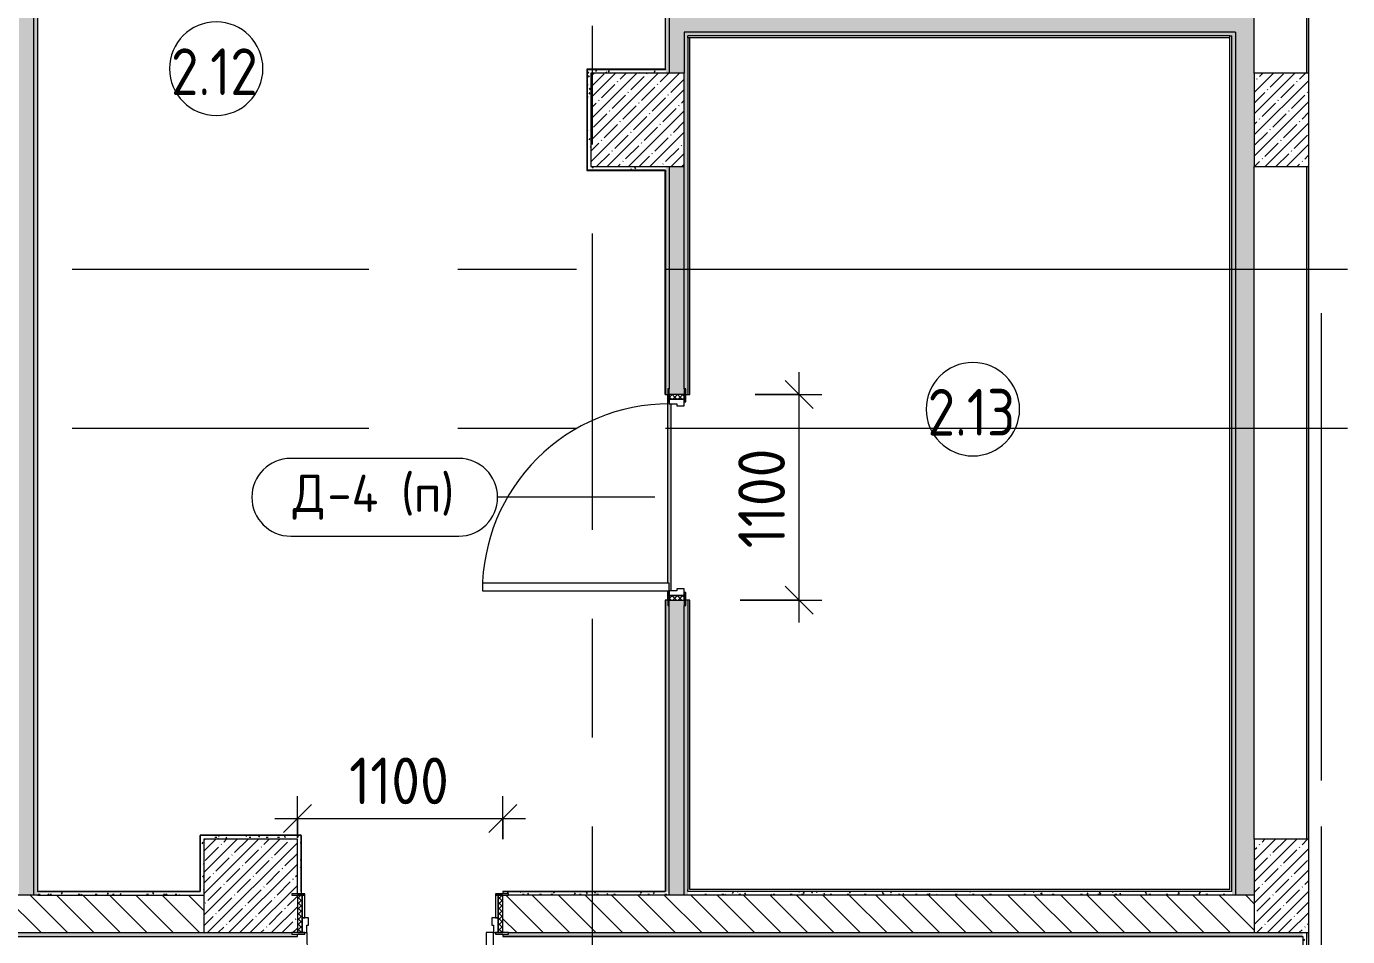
# Model space of a CAD drawing. Header units: millimetres. Extents: x 35363 to 232034, y -8553 to 29000.
# Drawn here: x 77630 to 84700, y 18579 to 23450 of the extents above; entities that cross this region are included whole.
import ezdxf

# ---------------------------------------------------------------- set-up
doc = ezdxf.new("R2010")
doc.units = ezdxf.units.MM
doc.linetypes.add('Осевая', pattern=[3175, 635, -476.25, 1587.5, -476.25])
for name, color, linetype, lineweight in [('A-ANNO-DIMS', 7, 'Continuous', 9), ('A-ANNO-DIMS-100', 7, 'Continuous', 9), ('A-AREA-IDEN', 7, 'Continuous', 9), ('A-DETL-GENF', 7, 'Continuous', 9), ('A-DOOR', 7, 'Continuous', 9), ('A-DOOR-FRAM-2', 7, 'Continuous', 9), ('A-DOOR-IDEN', 7, 'Continuous', 9), ('A-WALL', 7, 'Continuous', 9), ('I-WALL', 7, 'Continuous', 9), ('S-COLS', 7, 'Continuous', 9), ('Ограждение', 7, 'Continuous', 9), ('Оси', 7, 'Continuous', 9), ('Оси-2', 7, 'Осевая', 9), ('Поручни', 7, 'Continuous', 9)]:
    doc.layers.add(name, color=color, linetype=linetype, lineweight=lineweight)
for name, color, linetype, lineweight, true_color in [('A-DOOR-1', 1, 'Continuous', 9, 0xff0000), ('A-DOOR-2', 1, 'Continuous', 13, 0xff0000), ('A-DOOR-FRAM-1', 1, 'Continuous', 13, 0xff0000), ('A-WALL-1', 7, 'Continuous', 9, 0x3c3c3c), ('A-WALL-FNSH-1', 7, 'Continuous', 9, 0x3c3c3c)]:
    doc.layers.add(name, color=color, linetype=linetype, lineweight=lineweight, true_color=true_color)
doc.styles.add('GOST Common', font='GOST_Common.ttf', dxfattribs={"height": 200})
doc.styles.add('GOST Common_1', font='GOST_Common.ttf', dxfattribs={"width": 0.9, "height": 250})
doc.styles.add('ISOCPEUR', font='isocpeur.ttf', dxfattribs={"width": 0.9, "height": 250})
doc.dimstyles.new('ISO-2_5_0_9К_БОЛЬШОЙ', dxfattribs={"dimscale": 304.8, "dimtxt": 248.995294, "dimasz": 0.492126, "dimexe": 0.393701, "dimexo": 0.984252, "dimgap": 0, "dimtad": 1, "dimdec": 0, "dimrnd": 10, "dimzin": 0, "dimdsep": 46, "dimtxsty": 'ISOCPEUR', "dimblk1": 'OBLIQUE', "dimblk2": 'OBLIQUE', "dimsah": 1, "dimcen": 0.09, "dimdle": 0.393701, "dimazin": 0, "dimtfac": 1, "dimtdec": 4, "dimtix": 1, "dimtmove": 0, "dimatfit": 3, "dimfxl": 1, "dimtvp": 1, "dimtolj": 1, "dimtzin": 0, "dimarcsym": 2})
pattern_1 = [(135, (0, 0), (-75.43415, -75.43415), [106.68, -17.78, 3.556, -17.78]), (135, (0, 75.39), (-75.43415, -75.43415), []), (50, (0, 0), (127.52922, -11.15758), [13.335, -146.685]), (355, (0, 0), (-24.66966, 133.74002), [10.668, -117.348]), (100.451, (10.63, -0.93), (102.85973, 122.58178), [11.333, -124.663]), (46.184, (0, 35.56), (189.75516, -29.43036), [20.002, -220.027]), (96.636, (15.81, 33.1), (166.1822, 173.1996), [17, -186.995]), (351.184, (0, 35.56), (166.18393, 173.19757), [16.002, -176.022]), (21, (17.78, 26.67), (106.13027, -71.58603), [13.335, -146.685]), (326, (17.78, 26.67), (43.26188, 128.93175), [10.668, -117.348]), (71.451, (26.62, 20.7), (149.39198, 57.34505), [11.333, -124.663]), (37.5, (0, 0), (2.162228, 59.188357), [3.353, -112.573, 3.353, -115.773, -117.793]), (37.5, (0, 0), (2.162228, 59.188357), [-235.052, 3.353, -114.44]), (7.5, (0, 0), (46.773857, 70.126152), [3.353, -64.567, 3.353, -109.906, -44.894]), (7.5, (0, 0), (46.773857, 70.126152), [-181.178, 3.353, -41.542]), (327.5, (-39.65, 0), (94.91367, -4.010093), [3.353, -41.097, 3.353, -135.331, -184.023]), (327.5, (-39.65, 0), (94.91367, -4.010093), [-183.134, 3.353, -180.67]), (317.5, (-57.43, 0), (103.69057, 17.79882), [3.353, -54.432, 3.353, -88.748, -130.683]), (317.5, (-57.43, 0), (103.69057, 17.79882), [-149.885, 3.353, -127.33])]
pattern_2 = [(0, (0, 0), (121.92, 30.48), [10.058, -81.382, 10.058, -81.382, -487.68]), (0, (0, 0), (121.92, 30.48), [-182.88, 10.058, -172.822, 10.058, -81.382, -213.36]), (0, (0, 0), (121.92, 30.48), [-457.2, 10.058, -50.902, 10.058, -142.342]), (120, (45.72, 15.24), (-87.356454, 90.345817), [10.058, -81.382, 10.058, -81.382, -487.68]), (120, (45.72, 15.24), (-87.356454, 90.345817), [-182.88, 10.058, -172.822, 10.058, -81.382, -213.36]), (120, (45.72, 15.24), (-87.356454, 90.345817), [-457.2, 10.058, -50.902, 10.058, -142.342]), (240, (60.96, 76.2), (-34.563546, -120.825817), [10.058, -81.382, 10.058, -81.382, -487.68]), (240, (60.96, 76.2), (-34.563546, -120.825817), [-182.88, 10.058, -172.822, 10.058, -81.382, -213.36]), (240, (60.96, 76.2), (-34.563546, -120.825817), [-457.2, 10.058, -50.902, 10.058, -142.342])]

# ---------------------------------------------------------------- blocks, each defined once
blk = doc.blocks.new('BSC_Колонна _Прямоугольная - 500х500-23287078-План заполнения и маркировки дверных проемов 2 этажа в осях 12-23')
at = {"layer": 'S-COLS'}
h = blk.add_hatch(dxfattribs=at)
h.set_pattern_fill('FP_18', color=256, style=0, pattern_type=2)
h.set_pattern_definition([(45, (-84450, -22950), (-57.02463, 57.02463), []), (45, (-84392.975, -22950), (-57.02463, 57.02463), [100.806, -20.161, 3.353, -16.808])])
h.paths.add_polyline_path([(-250, -250), (40.7, -250), (40.7, 250), (-250, 250)])
for p, q in [((40.7, 250), (-250, 250)), ((-250, 250), (-250, -250)), ((-250, -250), (40.7, -250))]:
    blk.add_line(p, q, dxfattribs=at)
blk = doc.blocks.new('110_Дверь_СКБ_1Ст_Внутренняя1 - Д-4 1100x2100h_су мгн-32391219-План заполнения и маркировки дверных проемов 2 этажа в осях 12-23')
at = {"layer": 'A-DOOR'}
h = blk.add_hatch(dxfattribs=at)
h.set_pattern_fill('FP_38', color=256, style=0, pattern_type=2)
h.set_pattern_definition([(135, (1751.41, 104.685), (-14.14214, -14.14214), []), (225, (1751.41, 104.685), (14.14214, -14.14214), [])])
h.paths.add_polyline_path([(562.5, 40), (537.5, 40), (537.5, -40), (562.5, -40)])
at = {"layer": 'A-DOOR-FRAM-2'}
h = blk.add_hatch(dxfattribs=at)
h.set_pattern_fill('FP_39', color=256, style=0, pattern_type=2)
h.set_pattern_definition([(45, (-371.384, 104.685), (-14.1421, 14.1421), []), (135, (-371.384, 104.685), (-14.1421, -14.1421), [])])
h.paths.add_polyline_path([(-512.5, 40), (-537.5, 40), (-537.5, -40), (-512.5, -40)])
at = {"layer": 'A-DOOR-1'}
blk.add_arc((-487.5, 40), 1000, 360, 90, dxfattribs=at)
at = {"layer": 'A-DOOR-2'}
for p, q in [((-487.5, 1040), (-487.5, 40)), ((-447.5, 1040), (-487.5, 1040)), ((-447.5, 40), (-447.5, 1040)), ((-487.5, 40), (-447.5, 40))]:
    blk.add_line(p, q, dxfattribs=at)
at = {"layer": 'A-DOOR-FRAM-1'}
for p, q in [((-497.5, 48), (-567.5, 48)), ((-567.5, 48), (-567.5, 40)), ((-567.5, 40), (-497.5, 40)), ((-512.5, 40), (-537.5, 40)), ((-537.5, 40), (-537.5, -40)), ((-487.5, 40), (-512.5, 40)), ((-512.5, 40), (-512.5, -40)), ((-512.5, -40), (-512.5, 40)), ((-497.5, 40), (-512.5, 40)), ((-512.5, 40), (-512.5, 39)), ((-512.5, 39), (-497.5, 39)), ((-497.5, 40), (-497.5, 48)), ((-497.5, 39), (-497.5, 40)), ((-487.5, 0), (-487.5, 40)), ((-477.5, 0), (-487.5, 0)), ((-477.5, -40), (-477.5, 0)), ((512.5, 0), (502.5, 0)), ((502.5, 0), (502.5, -40)), ((512.5, 40), (512.5, 0)), ((537.5, 40), (512.5, 40)), ((592.5, 48), (522.5, 48)), ((522.5, 48), (522.5, 40)), ((537.5, 40), (522.5, 40)), ((522.5, 40), (522.5, 39)), ((522.5, 40), (592.5, 40)), ((522.5, 39), (537.5, 39)), ((537.5, -40), (537.5, 40)), ((562.5, 40), (537.5, 40)), ((537.5, 40), (537.5, -40)), ((537.5, 39), (537.5, 40)), ((562.5, -40), (562.5, 40)), ((592.5, 40), (592.5, 48)), ((-497.5, -40), (-567.5, -40)), ((-567.5, -40), (-567.5, -48)), ((-567.5, -48), (-497.5, -48)), ((-537.5, -40), (-512.5, -40)), ((-497.5, -39), (-512.5, -39)), ((-512.5, -39), (-512.5, -40)), ((-512.5, -40), (-477.5, -40)), ((-512.5, -40), (-497.5, -40)), ((-497.5, -40), (-497.5, -39)), ((-497.5, -48), (-497.5, -40)), ((502.5, -40), (537.5, -40)), ((537.5, -39), (522.5, -39)), ((522.5, -39), (522.5, -40)), ((522.5, -40), (537.5, -40)), ((592.5, -40), (522.5, -40)), ((522.5, -40), (522.5, -48)), ((522.5, -48), (592.5, -48)), ((537.5, -40), (537.5, -39)), ((537.5, -40), (562.5, -40)), ((592.5, -48), (592.5, -40))]:
    blk.add_line(p, q, dxfattribs=at)
blk = doc.blocks.new('110_Дверь_СКБ_1Ст_Внутренняя1 - Д-4 1100x2100h_су мгн-32375332-План заполнения и маркировки дверных проемов 2 этажа в осях 12-23')
at = {"layer": 'A-DOOR'}
h = blk.add_hatch(dxfattribs=at)
h.set_pattern_fill('FP_40', color=256, style=0, pattern_type=2)
h.set_pattern_definition([(135, (1751.41, 164.685), (-14.14214, -14.14214), []), (225, (1751.41, 164.685), (14.14214, -14.14214), [])])
h.paths.add_polyline_path([(562.5, 100), (537.5, 100), (537.5, -100), (562.5, -100)])
at = {"layer": 'A-DOOR-FRAM-2'}
h = blk.add_hatch(dxfattribs=at)
h.set_pattern_fill('FP_41', color=256, style=0, pattern_type=2)
h.set_pattern_definition([(45, (-371.384, 164.685), (-14.1421, 14.1421), []), (135, (-371.384, 164.685), (-14.1421, -14.1421), [])])
h.paths.add_polyline_path([(-512.5, 100), (-537.5, 100), (-537.5, -100), (-512.5, -100)])
at = {"layer": 'A-DOOR-1'}
blk.add_arc((-487.5, 100), 1000, 360, 90, dxfattribs=at)
at = {"layer": 'A-DOOR-2'}
for p, q in [((-487.5, 1100), (-487.5, 100)), ((-447.5, 1100), (-487.5, 1100)), ((-447.5, 100), (-447.5, 1100)), ((-487.5, 100), (-447.5, 100))]:
    blk.add_line(p, q, dxfattribs=at)
at = {"layer": 'A-DOOR-FRAM-1'}
for p, q in [((-497.5, 108), (-567.5, 108)), ((-567.5, 108), (-567.5, 100)), ((-567.5, 100), (-497.5, 100)), ((-512.5, 100), (-537.5, 100)), ((-537.5, 100), (-537.5, -100)), ((-487.5, 100), (-512.5, 100)), ((-512.5, 100), (-512.5, 20)), ((-512.5, -100), (-512.5, 100)), ((-497.5, 100), (-512.5, 100)), ((-512.5, 100), (-512.5, 99)), ((-512.5, 99), (-497.5, 99)), ((-497.5, 100), (-497.5, 108)), ((-497.5, 99), (-497.5, 100)), ((-487.5, 60), (-487.5, 100)), ((512.5, 100), (512.5, 60)), ((537.5, 100), (512.5, 100)), ((592.5, 108), (522.5, 108)), ((522.5, 108), (522.5, 100)), ((537.5, 100), (522.5, 100)), ((522.5, 100), (522.5, 99)), ((522.5, 100), (592.5, 100)), ((522.5, 99), (537.5, 99)), ((537.5, 20), (537.5, 100)), ((562.5, 100), (537.5, 100)), ((537.5, 100), (537.5, -100)), ((537.5, 99), (537.5, 100)), ((562.5, -100), (562.5, 100)), ((592.5, 100), (592.5, 108)), ((-512.5, 20), (-477.5, 20)), ((-497.5, 20), (-512.5, 20)), ((-512.5, 20), (-512.5, -100)), ((-497.5, -100), (-497.5, 20)), ((-477.5, 60), (-487.5, 60)), ((-477.5, 20), (-477.5, 60)), ((512.5, 60), (502.5, 60)), ((502.5, 60), (502.5, 20)), ((502.5, 20), (537.5, 20)), ((537.5, 20), (522.5, 20)), ((522.5, 20), (522.5, -100)), ((537.5, -100), (537.5, 20)), ((-497.5, -100), (-567.5, -100)), ((-567.5, -100), (-567.5, -108)), ((-567.5, -108), (-497.5, -108)), ((-537.5, -100), (-512.5, -100)), ((-512.5, -100), (-497.5, -100)), ((-497.5, -108), (-497.5, -100)), ((522.5, -100), (537.5, -100)), ((592.5, -100), (522.5, -100)), ((522.5, -100), (522.5, -108)), ((522.5, -108), (592.5, -108)), ((537.5, -100), (562.5, -100)), ((592.5, -108), (592.5, -100))]:
    blk.add_line(p, q, dxfattribs=at)
blk = doc.blocks.new('BSC_Колонна _Прямоугольная - 500х500-V40-План заполнения и маркировки дверных проемов 2 этажа в осях 12-23')
at = {"layer": 'S-COLS'}
h = blk.add_hatch(dxfattribs=at)
h.set_pattern_fill('FP_53', color=256, style=0, pattern_type=2)
h.set_pattern_definition([(45, (-78830, -18850), (-57.02463, 57.02463), []), (45, (-78772.975, -18850), (-57.02463, 57.02463), [100.806, -20.161, 3.353, -16.808])])
h.paths.add_polyline_path([(-250, -250), (250, -250), (250, -50), (220, -50), (220, -42), (250, -42), (250, 250), (-250, 250), (-250, 202)])
for p, q in [((250, 250), (-250, 250)), ((-250, 250), (-250, -250)), ((250, -42), (250, 250)), ((-250, -250), (220, -250))]:
    blk.add_line(p, q, dxfattribs=at)
blk = doc.blocks.new('BSC_Колонна _Прямоугольная - 500х500-V41-План заполнения и маркировки дверных проемов 2 этажа в осях 12-23')
at = {"layer": 'S-COLS'}
h = blk.add_hatch(dxfattribs=at)
h.set_pattern_fill('FP_54', color=256, style=0, pattern_type=2)
h.set_pattern_definition([(45, (-84450, -18850), (-57.02463, 57.02463), []), (45, (-84392.975, -18850), (-57.02463, 57.02463), [100.806, -20.161, 3.353, -16.808])])
h.paths.add_polyline_path([(-250, -250), (40.7, -250), (40.7, 250), (-250, 250), (-250, 202)])
for p, q in [((40.7, 250), (-250, 250)), ((-250, 250), (-250, -250)), ((-250, -250), (40.7, -250))]:
    blk.add_line(p, q, dxfattribs=at)
blk = doc.blocks.new('BSC_Колонна _Прямоугольная - 500х500-V42-План заполнения и маркировки дверных проемов 2 этажа в осях 12-23')
at = {"layer": 'S-COLS'}
h = blk.add_hatch(dxfattribs=at)
h.set_pattern_fill('FP_55', color=256, style=0, pattern_type=2)
h.set_pattern_definition([(45, (-80900, -22950), (-57.02463, 57.02463), []), (45, (-80842.975, -22950), (-57.02463, 57.02463), [100.806, -20.161, 3.353, -16.808])])
h.paths.add_polyline_path([(-250, -250), (250, -250), (250, 250), (-250, 250), (-250, -245.4)])
for p, q in [((250, 250), (-250, 250)), ((-250, 250), (-250, -250)), ((250, -250), (250, 250)), ((-250, -250), (250, -250))]:
    blk.add_line(p, q, dxfattribs=at)
blk = doc.blocks.new('Ограждение - Ограждение-32874739-План заполнения и маркировки дверных проемов 2 этажа в осях 12-23')
at = {"layer": 'Ограждение'}
h = blk.add_hatch(color=256, dxfattribs=at)
h.paths.add_polyline_path([(81070, 20430), (81080, 20430), (81080, 21430), (81070, 21430), (81070, 21440), (81062, 21440), (81062, 21480), (81060, 21480), (81060, 20470), (81070, 20470)])
h.paths.add_polyline_path([(81062, 20380), (81062, 20420), (81070, 20420), (81070, 20430), (81060, 20430), (81060, 20380)])
at = {"layer": 'Поручни'}
for p, q in [((81060, 21480), (81060, 20470)), ((81080, 20430), (81080, 21430)), ((81060, 20430), (81060, 20380))]:
    blk.add_line(p, q, dxfattribs=at)
blk = doc.blocks.new('DET_L_Линия разрыва - М100-V52-План заполнения и маркировки дверных проемов 2 этажа в осях 12-23')
at = {"layer": 'A-DETL-GENF'}
blk.add_line((24079.7, 0), (12339.9, 0), dxfattribs=at)
blk = doc.blocks.new('М_двери - Типоразмер_рамка-25223575-План заполнения и маркировки дверных проемов 2 этажа в осях 12-23')
at = {"layer": 'A-DOOR-IDEN'}
for p, q in [((4.496, 2.08), (-4.496, 2.08)), ((-4.496, -2.08), (4.496, -2.08))]:
    blk.add_line(p, q, dxfattribs=at)
for centre, start, end in [((-4.496, 0), 90, 270), ((4.496, 0), 270, 90)]:
    blk.add_arc(centre, 2.08, start, end, dxfattribs=at)
blk = doc.blocks.new('DIMBLOCK43-План заполнения и маркировки дверных проемов 2 этажа в осях 12-23')
at = {"layer": 'A-ANNO-DIMS-100'}
for p, q in [((79080, 19108), (79080, 19330.8)), ((80180, 19100), (80180, 19330.8)), ((78960, 19210.8), (80300, 19210.8)), ((79080, 19210.8), (79080, 19108)), ((80180, 19210.8), (80180, 19100))]:
    blk.add_line(p, q, dxfattribs=at)
at = {"layer": 'A-ANNO-DIMS-100', "lineweight": 20}
for p, q in [((79080, 19210.8), (79155, 19285.8)), ((80180, 19210.8), (80255, 19285.8)), ((79080, 19210.8), (79005, 19135.8)), ((80180, 19210.8), (80105, 19135.8))]:
    blk.add_line(p, q, dxfattribs=at)
at = {"layer": 'A-ANNO-DIMS-100', "color": 0, "insert": (79357.1, 19537.4), "char_height": 250, "width": 655.049, "attachment_point": 1, "line_spacing_factor": 1.149209, "style": 'ISOCPEUR'}
blk.add_mtext('1100', dxfattribs=at)
blk = doc.blocks.new('_Oblique')
at = {"color": 0, "linetype": 'ByBlock', "lineweight": -2}
blk.add_line((-0.5, -0.5), (0.5, 0.5), dxfattribs=at)
blk = doc.blocks.new('DIMBLOCK48-План заполнения и маркировки дверных проемов 2 этажа в осях 12-23')
at = {"layer": 'A-ANNO-DIMS-100'}
for p, q in [((81766, 20260), (81766, 21600)), ((81530, 21480), (81886, 21480)), ((81766, 21480), (81530, 21480)), ((81450, 20380), (81886, 20380)), ((81766, 20380), (81450, 20380))]:
    blk.add_line(p, q, dxfattribs=at)
at = {"layer": 'A-ANNO-DIMS-100', "lineweight": 20}
for p, q in [((81766, 21480), (81691, 21555)), ((81766, 21480), (81841, 21405)), ((81766, 20380), (81691, 20455)), ((81766, 20380), (81841, 20305))]:
    blk.add_line(p, q, dxfattribs=at)
at = {"layer": 'A-ANNO-DIMS-100', "color": 0, "insert": (81439.4, 20657.1), "char_height": 250, "width": 655.049, "attachment_point": 1, "rotation": 90, "line_spacing_factor": 1.149209, "style": 'ISOCPEUR'}
blk.add_mtext('1100', dxfattribs=at)
blk = doc.blocks.new('Марка_Помещения - Номер-25198446-План заполнения и маркировки дверных проемов 2 этажа в осях 12-23')
at = {"layer": 'A-AREA-IDEN'}
for start, end in [(360, 180), (180, 360)]:
    blk.add_arc((0, 0), 2.5, start, end, dxfattribs=at)

msp = doc.modelspace()

# ---------------------------------------------------------------- hatches: boundary and pattern name
at = {"layer": 'I-WALL'}
h = msp.add_hatch(dxfattribs=at)
h.set_pattern_fill('FP_27', color=256, style=0, pattern_type=2)
h.set_pattern_definition(pattern_1)
h.paths.add_polyline_path([(77590, 18800), (77670, 18800), (77670, 26900), (77590, 26900), (77590, 18820)])
h = msp.add_hatch(dxfattribs=at)
h.set_pattern_fill('FP_58', color=256, style=0, pattern_type=2)
h.set_pattern_definition(pattern_2)
h.paths.add_polyline_path([(77690, 18800), (77690, 26900), (77670, 26900), (77670, 18800)])
h = msp.add_hatch(dxfattribs=at)
h.set_pattern_fill('FP_27', color=256, style=0, pattern_type=2)
h.set_pattern_definition(pattern_1)
h.paths.add_polyline_path([(84200, 18800), (84200, 26900), (84100.7, 26900), (84100.7, 18800)])
h = msp.add_hatch(dxfattribs=at)
h.set_pattern_fill('FP_58', color=256, style=0, pattern_type=2)
h.set_pattern_definition(pattern_2)
h.paths.add_polyline_path([(81070, 23200), (81070, 23570), (81062, 23570), (81062, 23600), (81050, 23600), (81050, 23200)])
h.paths.add_polyline_path([(81050, 24700), (81062, 24700), (81062, 24730), (81070, 24730), (81070, 26600), (81050, 26600), (81050, 26357.2)])
h = msp.add_hatch(dxfattribs=at)
h.set_pattern_fill('FP_27', color=256, style=0, pattern_type=2)
h.set_pattern_definition(pattern_1)
h.paths.add_polyline_path([(81070, 23200), (81150, 23200), (81150, 23600), (81070, 23600), (81070, 23570)])
h.paths.add_polyline_path([(81150, 24700), (81150, 26600), (81070, 26600), (81070, 24700)])
h = msp.add_hatch(dxfattribs=at)
h.set_pattern_fill('FP_17', color=256, style=0, pattern_type=2)
h.set_pattern_definition([(45, (0, 0), (-57.02463, 57.02463), []), (45, (57.025, 0), (-57.02463, 57.02463), [100.806, -20.161, 3.353, -16.808])])
h.paths.add_polyline_path([(84480, 15335.6), (84700, 15445.6), (84700, 15530), (84480, 15530), (84480, 15399.4)])
h.paths.add_polyline_path([(84480, 18570), (84490.7, 18570), (84490.7, 18600), (84480, 18600)])
h.paths.add_polyline_path([(84480, 19100), (84490.7, 19100), (84490.7, 22700), (84480, 22700), (84480, 20878.3)])
h.paths.add_polyline_path([(84480, 23200), (84490.7, 23200), (84490.7, 26600), (84480, 26600), (84480, 24530.9)])
h = msp.add_hatch(dxfattribs=at)
h.set_pattern_fill('FP_27', color=256, style=0, pattern_type=2)
h.set_pattern_definition(pattern_1)
h.paths.add_polyline_path([(84100.7, 23420), (84100.7, 23500), (81150, 23500), (81150, 23420), (84080.7, 23420)])
h = msp.add_hatch(dxfattribs=at)
h.set_pattern_fill('FP_58', color=256, style=0, pattern_type=2)
h.set_pattern_definition(pattern_2)
h.paths.add_polyline_path([(81150, 23400), (84080.7, 23400), (84080.7, 23420), (81150, 23420)])
h = msp.add_hatch(dxfattribs=at)
h.set_pattern_fill('FP_58', color=256, style=0, pattern_type=2)
h.set_pattern_definition(pattern_2)
h.paths.add_polyline_path([(84100.7, 18800), (84100.7, 23420), (84080.7, 23420), (84080.7, 18800)])
h = msp.add_hatch(dxfattribs=at)
h.set_pattern_fill('FP_58', color=256, style=0, pattern_type=2)
h.set_pattern_definition(pattern_2)
h.paths.add_polyline_path([(81150, 18800), (81170, 18800), (81170, 20380), (81158, 20380), (81158, 20350), (81150, 20350), (81150, 19052)])
h.paths.add_polyline_path([(81158, 21480), (81170, 21480), (81170, 23400), (81150, 23400), (81150, 21510), (81158, 21510)])
h = msp.add_hatch(dxfattribs=at)
h.set_pattern_fill('FP_58', color=256, style=0, pattern_type=2)
h.set_pattern_definition(pattern_2)
h.paths.add_polyline_path([(80630, 22700), (80650, 22700), (80650, 23220), (80630, 23220), (80630, 22704.6)])
h = msp.add_hatch(dxfattribs=at)
h.set_pattern_fill('FP_58', color=256, style=0, pattern_type=2)
h.set_pattern_definition(pattern_2)
h.paths.add_polyline_path([(81050, 23200), (81050, 23220), (80650, 23220), (80650, 23200)])
h = msp.add_hatch(dxfattribs=at)
h.set_pattern_fill('FP_58', color=256, style=0, pattern_type=2)
h.set_pattern_definition(pattern_2)
h.paths.add_polyline_path([(81050, 22680), (81050, 22700), (80630, 22700), (80630, 22680), (81049, 22680)])
h = msp.add_hatch(dxfattribs=at)
h.set_pattern_fill('FP_58', color=256, style=0, pattern_type=2)
h.set_pattern_definition(pattern_2)
h.paths.add_polyline_path([(81070, 18820), (81070, 20350), (81062, 20350), (81062, 20380), (81050, 20380), (81050, 18820)])
h.paths.add_polyline_path([(81050, 21480), (81062, 21480), (81062, 21510), (81070, 21510), (81070, 22700), (81050, 22700), (81050, 22680)])
h = msp.add_hatch(dxfattribs=at)
h.set_pattern_fill('FP_27', color=256, style=0, pattern_type=2)
h.set_pattern_definition(pattern_1)
h.paths.add_polyline_path([(81070, 18800), (81150, 18800), (81150, 20380), (81070, 20380), (81070, 18820)])
h.paths.add_polyline_path([(81150, 21480), (81150, 22700), (81070, 22700), (81070, 21480)])
h = msp.add_hatch(dxfattribs=at)
h.set_pattern_fill('FP_58', color=256, style=0, pattern_type=2)
h.set_pattern_definition(pattern_2)
h.paths.add_polyline_path([(78560, 18820), (78580, 18820), (78580, 19120), (78560, 19120), (78560, 18821)])
h = msp.add_hatch(dxfattribs=at)
h.set_pattern_fill('FP_58', color=256, style=0, pattern_type=2)
h.set_pattern_definition(pattern_2)
h.paths.add_polyline_path([(79100, 19100), (79100, 19120), (78580, 19120), (78580, 19100), (79080, 19100)])
h = msp.add_hatch(dxfattribs=at)
h.set_pattern_fill('FP_58', color=256, style=0, pattern_type=2)
h.set_pattern_definition(pattern_2)
h.paths.add_polyline_path([(79080, 18808), (79100, 18808), (79100, 19100), (79080, 19100), (79080, 19052)])
h = msp.add_hatch(dxfattribs=at)
h.set_pattern_fill('FP_58', color=256, style=0, pattern_type=2)
h.set_pattern_definition(pattern_2)
h.paths.add_polyline_path([(77690, 18800), (78580, 18800), (78580, 18820), (77690, 18820)])
h = msp.add_hatch(dxfattribs=at)
h.set_pattern_fill('FP_58', color=256, style=0, pattern_type=2)
h.set_pattern_definition(pattern_2)
h.paths.add_polyline_path([(80210, 18800), (81070, 18800), (81070, 18820), (80180, 18820), (80180, 18808), (80210, 18808), (80210, 18800.7)])
h = msp.add_hatch(dxfattribs=at)
h.set_pattern_fill('FP_58', color=256, style=0, pattern_type=2)
h.set_pattern_definition(pattern_2)
h.paths.add_polyline_path([(84080.7, 18800), (84080.7, 18820), (81170, 18820), (81170, 18800), (84060.5, 18800)])
h = msp.add_hatch(dxfattribs=at)
h.set_pattern_fill('FP_19', color=256, style=0, pattern_type=2)
h.set_pattern_definition([(135, (0, 0), (-70.71068, -70.71068), [])])
h.paths.add_polyline_path([(84060.5, 18600), (84200, 18600), (84200, 18800), (80180, 18800), (80180, 18600), (83333.9, 18600)])
h.paths.add_polyline_path([(76240, 18600), (76240, 18800), (74040, 18800), (74040, 18600), (76210, 18600)])
h.paths.add_polyline_path([(77521.2, 18600), (78580, 18600), (78580, 18800), (77340, 18800), (77340, 18600), (77370, 18600)])
h.paths.add_polyline_path([(73161.7, 18600), (73540, 18600), (73540, 18800), (66760, 18800), (66760, 18600), (67348.9, 18600)])
h = msp.add_hatch(dxfattribs=at)
h.set_pattern_fill('FP_58', color=256, style=0, pattern_type=2)
h.set_pattern_definition(pattern_2)
h.paths.add_polyline_path([(84460, 18580), (84460, 18600), (80210, 18599.9), (80210, 18592), (80180, 18592), (80180, 18580), (84459, 18580)])
h.paths.add_polyline_path([(78974.4, 18580), (79080, 18580), (79080, 18592), (79050, 18592), (79050, 18600), (77370, 18599.7), (77370, 18592), (77340, 18592), (77340, 18580), (77521.2, 18580)])
h.paths.add_polyline_path([(76240, 18580), (76240, 18592), (76210, 18592), (76210, 18600), (66760, 18600), (66760, 18580), (76210, 18580)])
h = msp.add_hatch(dxfattribs=at)
h.set_pattern_fill('FP_58', color=256, style=0, pattern_type=2)
h.set_pattern_definition(pattern_2)
h.paths.add_polyline_path([(84460, 16150), (84480, 16150), (84479.5, 17240), (84472, 17240), (84472, 17270), (84460, 17270), (84460, 16151)])
h.paths.add_polyline_path([(84472, 18370), (84472, 18400), (84480, 18400), (84480, 18600), (84460, 18600), (84460, 18370)])

# ---------------------------------------------------------------- linework, layer by layer
at = {"layer": 'A-DOOR-IDEN'}
msp.add_line((80992.5, 20930.1), (80151.7, 20930.1), dxfattribs=at)
at = {"layer": 'A-WALL'}
for p, q in [((77690, 26900), (77690, 18820)), ((81070, 23570), (81070, 23200)), ((84100.7, 23420), (81150, 23420)), ((81150, 23420), (81150, 23200)), ((84100.7, 23420), (84100.7, 18800)), ((84080.7, 18820), (84080.7, 23400)), ((80650, 23220), (81050, 23220)), ((81070, 22700), (81070, 21510)), ((81150, 21510), (81150, 22700)), ((81050, 22680), (81050, 21480)), ((81070, 18800), (81070, 20350)), ((81150, 18800), (81150, 20350)), ((78560, 18820), (78560, 19120)), ((79100, 19120), (79100, 18808)), ((77690, 18820), (78560, 18820)), ((77690, 18800), (77370, 18800)), ((77690, 18800), (78580, 18800)), ((81070, 18800), (80210, 18800)), ((77370, 18600), (78580, 18600)), ((80210, 18600), (84200, 18600)), ((84480, 18600), (84480, 18400)), ((84460, 18580), (84460, 18370))]:
    msp.add_line(p, q, dxfattribs=at)
at = {"layer": 'A-WALL-1'}
for p, q in [((77670, 18800), (77670, 26900)), ((84200.7, 23200), (84200.7, 26900)), ((84480, 26600), (84480, 23200)), ((81170, 23389), (81170, 23400)), ((84069.7, 23400), (84080.7, 23400)), ((80630, 23220), (80630, 22680)), ((81050, 23221), (81050, 23220)), ((84200.7, 19100), (84200.7, 22700)), ((84480, 22700), (84480, 19100)), ((81049, 22680), (81050, 22680)), ((81050, 21480), (81062, 21480)), ((81158, 21480), (81170, 21480)), ((81062, 20380), (81050, 20380)), ((81050, 20380), (81050, 18820)), ((81170, 20380), (81158, 20380)), ((79100, 19120), (78560, 19120)), ((80180, 18820), (80180, 18808)), ((81050, 18820), (81049, 18820)), ((81170, 18820), (81170, 18831)), ((84080.7, 18820), (81170, 18820)), ((84200, 18800), (81070, 18800)), ((77340, 18580), (79080, 18580)), ((79080, 18580), (79080, 18592)), ((80180, 18592), (80180, 18580)), ((84459, 18580), (84460, 18580))]:
    msp.add_line(p, q, dxfattribs=at)
at = {"layer": 'A-WALL-FNSH-1'}
for p, q in [((77691, 18821), (77691, 26879)), ((81049, 23600), (81049, 23221)), ((81050, 23221), (81050, 23600)), ((84069.7, 23400), (81170, 23400)), ((81170, 23389), (81170, 21480)), ((84069.7, 23389), (81170, 23389)), ((81181, 21480), (81181, 23389)), ((84069.7, 18831), (84069.7, 23400)), ((80629, 23221), (80629, 22679)), ((81049, 23221), (80629, 23221)), ((80630, 23220), (80650, 23220)), ((80629, 22679), (81049, 22679)), ((81049, 22680), (80630, 22680)), ((81049, 21480), (81049, 22680)), ((81049, 21480), (81050, 21480)), ((81170, 21480), (81181, 21480)), ((81050, 20380), (81049, 20380)), ((81049, 20380), (81049, 18821)), ((81170, 20380), (81170, 18831)), ((81181, 20380), (81170, 20380)), ((81181, 18831), (81181, 20380)), ((78559, 19121), (78559, 18821)), ((79101, 19121), (78559, 19121)), ((79101, 18820), (79101, 19121)), ((78559, 18821), (77691, 18821)), ((79100, 18820), (79101, 18820)), ((81049, 18821), (80180, 18821)), ((80180, 18821), (80180, 18820)), ((80180, 18820), (81049, 18820)), ((84069.7, 18831), (81181, 18831)), ((77340, 18579), (79080, 18579)), ((79080, 18579), (79080, 18580)), ((84459, 18580), (80180, 18580)), ((80180, 18580), (80180, 18579)), ((80180, 18579), (84459, 18579))]:
    msp.add_line(p, q, dxfattribs=at)
at = {"layer": 'Оси'}
for p, q in [((82200, 22150), (84700, 22150)), ((84560, 19415.1), (84560, 21915.1)), ((82200, 21300), (84700, 21300))]:
    msp.add_line(p, q, dxfattribs=at)
at = {"layer": 'Оси-2'}
for p, q in [((80660, 593.7), (80660, 24890.1)), ((38663.4, 22150), (82200, 22150)), ((38663.4, 21300), (82200, 21300)), ((84560, 593.7), (84560, 19415.1))]:
    msp.add_line(p, q, dxfattribs=at)

# ---------------------------------------------------------------- block references
at = {"layer": 'A-AREA-IDEN', "xscale": 99.99999999999993, "yscale": 99.99999999999993, "zscale": 99.99999999999993}
for p in [(78645.7, 23224.1), (82694.8, 21401.3)]:
    msp.add_blockref('Марка_Помещения - Номер-25198446-План заполнения и маркировки дверных проемов 2 этажа в осях 12-23', p, dxfattribs=at)
at = {"layer": 'A-DETL-GENF', "rotation": 90.00000000000031}
msp.add_blockref('DET_L_Линия разрыва - М100-V52-План заполнения и маркировки дверных проемов 2 этажа в осях 12-23', (84490.7, 3301.1), dxfattribs=at)
at = {"layer": 'A-DOOR-1'}
for name, p, rotation in [('110_Дверь_СКБ_1Ст_Внутренняя1 - Д-4 1100x2100h_су мгн-32391219-План заполнения и маркировки дверных проемов 2 этажа в осях 12-23', (81110, 20917.5), 89.99999999999984), ('110_Дверь_СКБ_1Ст_Внутренняя1 - Д-4 1100x2100h_су мгн-32375332-План заполнения и маркировки дверных проемов 2 этажа в осях 12-23', (79642.5, 18700), 180)]:
    msp.add_blockref(name, p, dxfattribs=dict(at, rotation=rotation))
at = {"layer": 'A-DOOR-IDEN', "xscale": 99.99999999999993, "yscale": 99.99999999999993, "zscale": 99.99999999999993}
msp.add_blockref('М_двери - Типоразмер_рамка-25223575-План заполнения и маркировки дверных проемов 2 этажа в осях 12-23', (79494, 20930.1), dxfattribs=at)
at = {"layer": 'S-COLS'}
for name, p in [('BSC_Колонна _Прямоугольная - 500х500-V42-План заполнения и маркировки дверных проемов 2 этажа в осях 12-23', (80900, 22950)), ('BSC_Колонна _Прямоугольная - 500х500-23287078-План заполнения и маркировки дверных проемов 2 этажа в осях 12-23', (84450, 22950)), ('BSC_Колонна _Прямоугольная - 500х500-V40-План заполнения и маркировки дверных проемов 2 этажа в осях 12-23', (78830, 18850)), ('BSC_Колонна _Прямоугольная - 500х500-V41-План заполнения и маркировки дверных проемов 2 этажа в осях 12-23', (84450, 18850))]:
    msp.add_blockref(name, p, dxfattribs=at)
at = {"layer": 'Поручни'}
msp.add_blockref('Ограждение - Ограждение-32874739-План заполнения и маркировки дверных проемов 2 этажа в осях 12-23', (0, 0), dxfattribs=at)

# ---------------------------------------------------------------- texts
at = {"layer": 'A-AREA-IDEN', "char_height": 250, "width": 606.076, "attachment_point": 1, "style": 'GOST Common_1'}
for s, insert in [('2.12', (78403.9, 23332.6)), ('2.13', (82452.9, 21509.9))]:
    msp.add_mtext(s, dxfattribs=dict(at, insert=insert))
at = {"layer": 'A-DOOR-IDEN', "char_height": 200, "attachment_point": 1, "style": 'GOST Common'}
for s, insert, width in [('-4 (', (79240, 21051.3), 561.181), ('\\fGOST Common|b0|i0|c204|p34|;)', (79848.5, 21051.3), 96.202), ('\\fGOST Common|b0|i0|c204|p34|;Д', (79054.8, 21051.3), 224.472), ('\\fGOST Common|b0|i0|c204|p34|;п', (79703, 21051.3), 176.371)]:
    msp.add_mtext(s, dxfattribs=dict(at, insert=insert, width=width))

# ---------------------------------------------------------------- dimensions: what is measured, and where the dimension line sits
at = {"layer": 'A-ANNO-DIMS'}
dim = msp.add_linear_dim(base=(81766, 21480), p1=(81150, 20380), p2=(81230, 21480), angle=90, dimstyle='ISO-2_5_0_9К_БОЛЬШОЙ', override={"dimpost": '<>', "dimfxl": 1102.905254}, dxfattribs=at)
dim.commit()
dim.dimension.update_dxf_attribs({"geometry": 'DIMBLOCK48-План заполнения и маркировки дверных проемов 2 этажа в осях 12-23', "text_midpoint": (81641, 20930)})
dim = msp.add_linear_dim(base=(80180, 19210.8), p1=(79080, 18808), p2=(80180, 18800), dimstyle='ISO-2_5_0_9К_БОЛЬШОЙ', override={"dimpost": '<>', "dimfxl": 1100.029091}, dxfattribs=at)
dim.commit()
dim.dimension.update_dxf_attribs({"geometry": 'DIMBLOCK43-План заполнения и маркировки дверных проемов 2 этажа в осях 12-23', "text_midpoint": (79630, 19335.8)})

doc.saveas('drawing.dxf')
